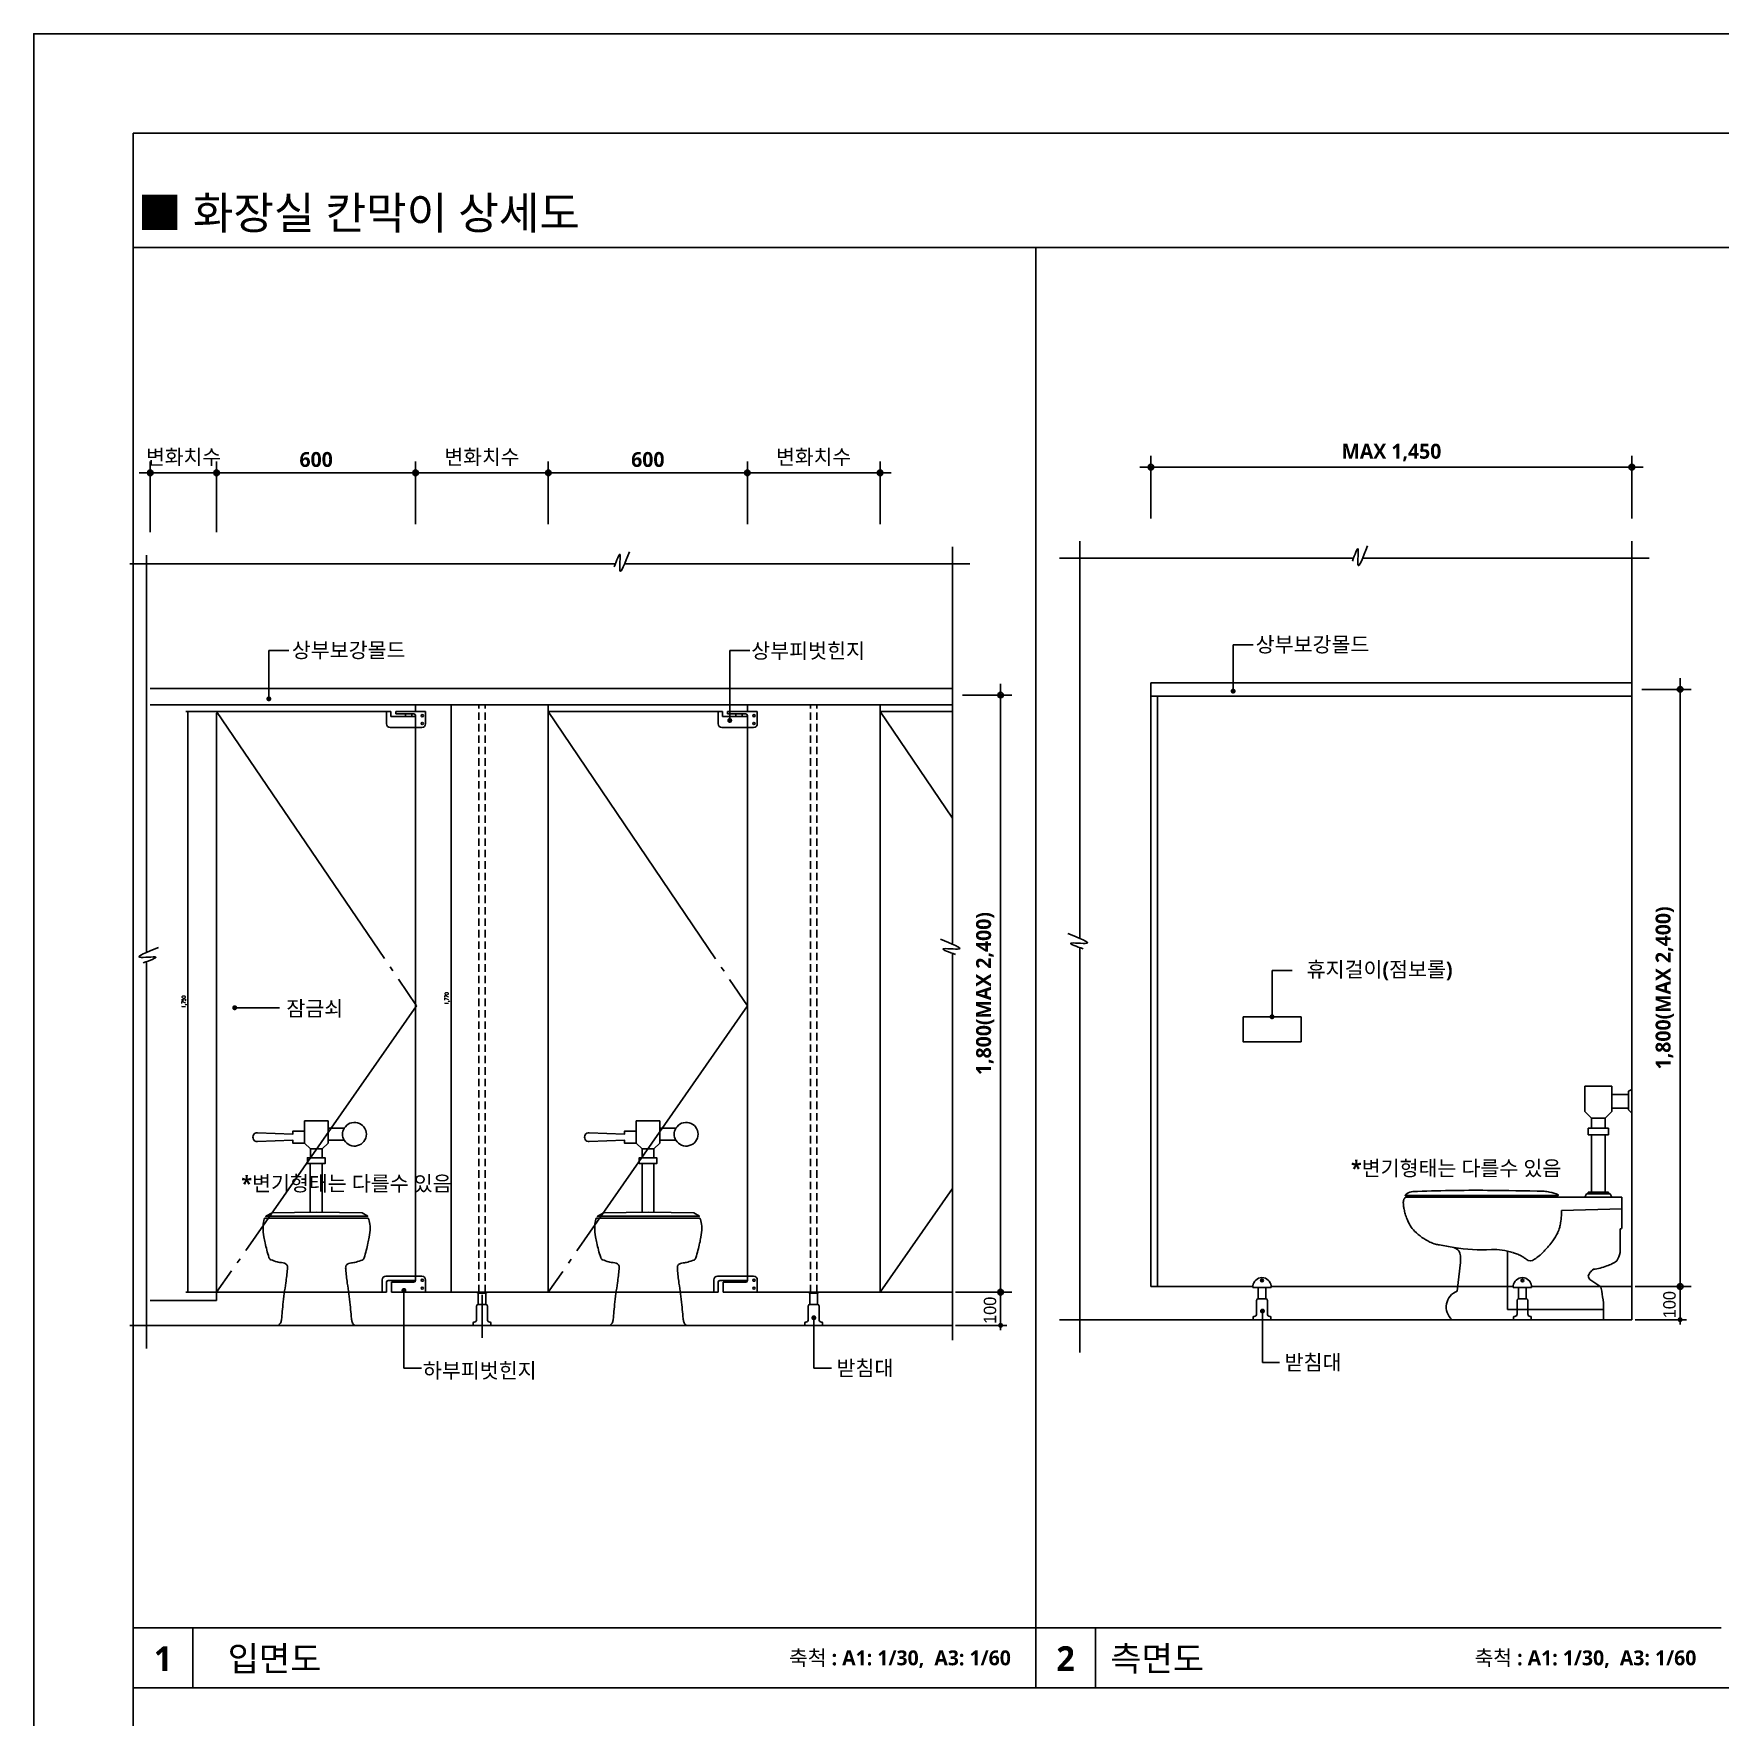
# Model space of a CAD drawing. Header units: millimetres. Extents: x 0 to 8400, y 0 to 5940.
# Drawn here: x 0 to 3390, y 2557 to 5940 of the extents above; entities that cross this region are included whole.
import ezdxf
from ezdxf.enums import TextEntityAlignment as Align

# ---------------------------------------------------------------- set-up
doc = ezdxf.new("R2010")
doc.units = ezdxf.units.MM
doc.header["$LTSCALE"] = 10
for name, pattern in [('CENTER', [65, 60, -2, 1, -2]), ('HID', [2.3, 1.5, -0.8]), ('HIDDEN2', [1, 0.5, -0.5])]:
    doc.linetypes.add(name, pattern=pattern)
doc.layers.get('DEFPOINTS').update_dxf_attribs({"color": 181})
for name, color, linetype in [('A-ANNO-GRA1', 7, 'Continuous'), ('A-ANNO-TEXT1', 7, 'Continuous'), ('A-MTRL-5', 5, 'Continuous'), ('A-ST-AXIS-DIM', 7, 'Continuous'), ('CENTER', 1, 'Continuous'), ('DIM', 4, 'Continuous'), ('HAT', 5, 'Continuous'), ('HID', 7, 'HID'), ('부자재', 4, 'Continuous'), ('지시선', 7, 'Continuous'), ('치수', 1, 'Continuous'), ('판넬', 2, 'Continuous')]:
    doc.layers.add(name, color=color, linetype=linetype)
doc.layers.add('중심선', color=1, linetype='CENTER', lineweight=9)
doc.styles.add('2020음성 1차', font='NanumGothicBold.ttf')
doc.styles.add('DIM', font='romans.shx', dxfattribs={"width": 0.7})
doc.styles.add('HY태고딕', font='')
doc.styles.get('HY태고딕').set_extended_font_data('HY울릉도L')
doc.dimstyles.new('3', dxfattribs={"dimscale": 3, "dimtxt": 2.5, "dimasz": 1, "dimexe": 1.5, "dimexo": 1.5, "dimgap": 1, "dimtad": 1, "dimdec": 0, "dimzin": 0, "dimdsep": 46, "dimlunit": 6, "dimtxsty": 'DIM', "dimblk": 'DOT', "dimcen": 2.5, "dimdle": 1, "dimclrd": 13, "dimclre": 13, "dimclrt": 11, "dimaunit": 1, "dimadec": 0, "dimazin": 0, "dimtfac": 1, "dimtdec": 0, "dimtix": 1, "dimtmove": 2, "dimatfit": 3, "dimldrblk": 'ARCHTICK', "dimfxl": 1, "dimtolj": 1, "dimtzin": 3, "dimlwd": -1, "dimlwe": -1, "dimarcsym": 0})
doc.dimstyles.new('NDIM10', dxfattribs={"dimscale": 10, "dimtxt": 3, "dimasz": 0.75, "dimexe": 2, "dimexo": 2, "dimgap": 1, "dimtad": 1, "dimdec": 1, "dimdsep": 46, "dimtxsty": '2020음성 1차', "dimblk": 'Z_DOT', "dimcen": 3, "dimdle": 3, "dimclrd": 7, "dimclre": 7, "dimclrt": 3, "dimadec": 0, "dimazin": 0, "dimtfac": 1, "dimtdec": 1, "dimtix": 1, "dimtmove": 2, "dimatfit": 3, "dimfxl": 1, "dimtolj": 1, "dimtzin": 0, "dimarcsym": 0})

# ---------------------------------------------------------------- blocks, each defined once
blk = doc.blocks.new('Z_DOT')
at = {"layer": 'DIM', "color": 0}
for p, q in [((-3, 0), (3, 0)), ((0, -3), (0, 3))]:
    blk.add_line(p, q, dxfattribs=at)
for radius in [0.75, 0.375]:
    blk.add_circle((0, 0), radius, dxfattribs=at)
blk = doc.blocks.new('*D8611')
at = {"layer": 'A-ST-AXIS-DIM', "color": 7, "lineweight": -2}
for p, q in [((1866.5, 4611.1), (1963.4, 4611.1)), ((1943.4, 4603.6), (1943.4, 3418.6)), ((1866.5, 3411.1), (1963.4, 3411.1))]:
    blk.add_line(p, q, dxfattribs=at)
at = {"layer": 'DEFPOINTS', "color": 0}
for p in [(1846.5, 4611.1), (1846.5, 3411.1), (1943.4, 3411.1)]:
    blk.add_point(p, dxfattribs=at)
at = {"layer": 'A-ST-AXIS-DIM', "color": 7, "linetype": 'ByBlock', "lineweight": -2, "xscale": 7.5, "yscale": 7.5, "zscale": 7.5}
for p, rotation in [((1943.4, 4611.1), 90), ((1943.4, 3411.1), 270)]:
    blk.add_blockref('Z_DOT', p, dxfattribs=dict(at, rotation=rotation))
at = {"layer": 'A-ST-AXIS-DIM', "color": 3, "insert": (1912.4, 4011.1), "char_height": 30, "attachment_point": 5, "rotation": 90, "style": '2020음성 1차'}
blk.add_mtext('\\A1;1,800(MAX 2,400)', dxfattribs=at)
blk = doc.blocks.new('_Dot')
at = {"color": 0, "linetype": 'ByBlock', "lineweight": -2}
blk.add_line((-0.5, 0), (-1, 0), dxfattribs=at)
at = {"color": 0, "linetype": 'ByBlock', "const_width": 0.5}
blk.add_lwpolyline([(-0.25, 0, 1), (0.25, 0, 1)], format="xyb", close=True, dxfattribs=at)
blk = doc.blocks.new('*D8617')
at = {"layer": 'DEFPOINTS', "color": 0}
for p in [(406.9, 4577.7), (310, 3411.1), (406.9, 3411.1)]:
    blk.add_point(p, dxfattribs=at)
at = {"layer": '치수', "color": 13}
for p, q in [((402.4, 4577.7), (305.5, 4577.7)), ((310, 4574.7), (310, 3414.1)), ((402.4, 3411.1), (305.5, 3411.1))]:
    blk.add_line(p, q, dxfattribs=at)
at = {"layer": '치수', "color": 13, "linetype": 'ByBlock', "xscale": 3, "yscale": 3, "zscale": 3}
for p, rotation in [((310, 4577.7), 90), ((310, 3411.1), 270)]:
    blk.add_blockref('_Dot', p, dxfattribs=dict(at, rotation=rotation))
at = {"layer": '치수', "color": 11, "insert": (302.6, 3994.4), "char_height": 7.5, "attachment_point": 5, "rotation": 90, "style": 'DIM'}
blk.add_mtext('\\A1;1,750', dxfattribs=at)
blk = doc.blocks.new('_ArchTick')
at = {"color": 0, "linetype": 'ByBlock', "const_width": 0.15}
blk.add_lwpolyline([(-0.5, -0.5), (0.5, 0.5)], dxfattribs=at)
blk = doc.blocks.new('*D8618')
at = {"layer": 'DEFPOINTS', "color": 0}
for p in [(900.5, 4591.1), (838.7, 3411.1), (900.5, 3411.1)]:
    blk.add_point(p, dxfattribs=at)
at = {"layer": '치수', "color": 13}
for p, q in [((896, 4591.1), (834.2, 4591.1)), ((838.7, 4588.1), (838.7, 3414.1)), ((896, 3411.1), (834.2, 3411.1))]:
    blk.add_line(p, q, dxfattribs=at)
at = {"layer": '치수', "color": 13, "linetype": 'ByBlock', "xscale": 3, "yscale": 3, "zscale": 3}
for p, rotation in [((838.7, 4591.1), 90), ((838.7, 3411.1), 270)]:
    blk.add_blockref('_Dot', p, dxfattribs=dict(at, rotation=rotation))
at = {"layer": '치수', "color": 11, "insert": (831.2, 4001.1), "char_height": 7.5, "attachment_point": 5, "rotation": 90, "style": 'DIM'}
blk.add_mtext('\\A1;1,770', dxfattribs=at)
blk = doc.blocks.new('*D8623')
at = {"layer": 'A-ST-AXIS-DIM', "color": 7, "lineweight": -2}
for p, q in [((1434.3, 4954.7), (1434.3, 5077.6)), ((1441.8, 5057.6), (1693.5, 5057.6)), ((1701, 4954.7), (1701, 5077.6))]:
    blk.add_line(p, q, dxfattribs=at)
at = {"layer": 'DEFPOINTS', "color": 0}
for p in [(1701, 5057.6), (1434.3, 4934.7), (1701, 4934.7)]:
    blk.add_point(p, dxfattribs=at)
at = {"layer": 'A-ST-AXIS-DIM', "color": 7, "linetype": 'ByBlock', "lineweight": -2, "xscale": 7.5, "yscale": 7.5, "zscale": 7.5, "rotation": 180}
blk.add_blockref('Z_DOT', (1434.3, 5057.6), dxfattribs=at)
at = {"layer": 'A-ST-AXIS-DIM', "color": 7, "linetype": 'ByBlock', "lineweight": -2, "xscale": 7.5, "yscale": 7.5, "zscale": 7.5}
blk.add_blockref('Z_DOT', (1701, 5057.6), dxfattribs=at)
at = {"layer": 'A-ST-AXIS-DIM', "color": 3, "insert": (1567.6, 5087.9), "char_height": 30, "attachment_point": 5, "style": '2020음성 1차'}
blk.add_mtext('\\A1;변화치수', dxfattribs=at)
blk = doc.blocks.new('*D8624')
at = {"layer": 'A-ST-AXIS-DIM', "color": 7, "lineweight": -2}
for p, q in [((767.6, 4954.7), (767.6, 5077.6)), ((775.1, 5057.6), (1026.8, 5057.6)), ((1034.3, 4954.7), (1034.3, 5077.6))]:
    blk.add_line(p, q, dxfattribs=at)
at = {"layer": 'DEFPOINTS', "color": 0}
for p in [(1034.3, 5057.6), (767.6, 4934.7), (1034.3, 4934.7)]:
    blk.add_point(p, dxfattribs=at)
at = {"layer": 'A-ST-AXIS-DIM', "color": 7, "linetype": 'ByBlock', "lineweight": -2, "xscale": 7.5, "yscale": 7.5, "zscale": 7.5, "rotation": 180}
blk.add_blockref('Z_DOT', (767.6, 5057.6), dxfattribs=at)
at = {"layer": 'A-ST-AXIS-DIM', "color": 7, "linetype": 'ByBlock', "lineweight": -2, "xscale": 7.5, "yscale": 7.5, "zscale": 7.5}
blk.add_blockref('Z_DOT', (1034.3, 5057.6), dxfattribs=at)
at = {"layer": 'A-ST-AXIS-DIM', "color": 3, "insert": (901, 5087.9), "char_height": 30, "attachment_point": 5, "style": '2020음성 1차'}
blk.add_mtext('\\A1;변화치수', dxfattribs=at)
blk = doc.blocks.new('*D8625')
at = {"layer": 'A-ST-AXIS-DIM', "color": 7, "lineweight": -2}
for p, q in [((226.8, 5057.6), (219.3, 5057.6)), ((234.3, 4938.1), (234.3, 5077.6)), ((234.3, 5057.6), (367.6, 5057.6)), ((367.6, 4938.1), (367.6, 5077.6)), ((375.1, 5057.6), (382.6, 5057.6))]:
    blk.add_line(p, q, dxfattribs=at)
at = {"layer": 'DEFPOINTS', "color": 0}
for p in [(367.6, 5057.6), (234.3, 4918.1), (367.6, 4918.1)]:
    blk.add_point(p, dxfattribs=at)
at = {"layer": 'A-ST-AXIS-DIM', "color": 7, "linetype": 'ByBlock', "lineweight": -2, "xscale": 7.5, "yscale": 7.5, "zscale": 7.5}
blk.add_blockref('Z_DOT', (234.3, 5057.6), dxfattribs=at)
at = {"layer": 'A-ST-AXIS-DIM', "color": 7, "linetype": 'ByBlock', "lineweight": -2, "xscale": 7.5, "yscale": 7.5, "zscale": 7.5, "rotation": 180}
blk.add_blockref('Z_DOT', (367.6, 5057.6), dxfattribs=at)
at = {"layer": 'A-ST-AXIS-DIM', "color": 3, "insert": (301, 5087.9), "char_height": 30, "attachment_point": 5, "style": '2020음성 1차'}
blk.add_mtext('\\A1;변화치수', dxfattribs=at)
blk = doc.blocks.new('*D8626')
at = {"layer": 'A-ST-AXIS-DIM', "color": 7, "lineweight": -2}
for p, q in [((367.6, 4954.7), (367.6, 5077.6)), ((375.1, 5057.6), (760.1, 5057.6)), ((767.6, 4954.7), (767.6, 5077.6))]:
    blk.add_line(p, q, dxfattribs=at)
at = {"layer": 'DEFPOINTS', "color": 0}
for p in [(767.6, 5057.6), (367.6, 4934.7), (767.6, 4934.7)]:
    blk.add_point(p, dxfattribs=at)
at = {"layer": 'A-ST-AXIS-DIM', "color": 7, "linetype": 'ByBlock', "lineweight": -2, "xscale": 7.5, "yscale": 7.5, "zscale": 7.5, "rotation": 180}
blk.add_blockref('Z_DOT', (367.6, 5057.6), dxfattribs=at)
at = {"layer": 'A-ST-AXIS-DIM', "color": 7, "linetype": 'ByBlock', "lineweight": -2, "xscale": 7.5, "yscale": 7.5, "zscale": 7.5}
blk.add_blockref('Z_DOT', (767.6, 5057.6), dxfattribs=at)
at = {"layer": 'A-ST-AXIS-DIM', "color": 3, "insert": (567.6, 5084.2), "char_height": 30, "attachment_point": 5, "style": '2020음성 1차'}
blk.add_mtext('\\A1;600', dxfattribs=at)
blk = doc.blocks.new('*D8627')
at = {"layer": 'A-ST-AXIS-DIM', "color": 7, "lineweight": -2}
for p, q in [((1034.3, 4954.7), (1034.3, 5077.6)), ((1041.8, 5057.6), (1426.8, 5057.6)), ((1434.3, 4954.7), (1434.3, 5077.6))]:
    blk.add_line(p, q, dxfattribs=at)
at = {"layer": 'DEFPOINTS', "color": 0}
for p in [(1434.3, 5057.6), (1034.3, 4934.7), (1434.3, 4934.7)]:
    blk.add_point(p, dxfattribs=at)
at = {"layer": 'A-ST-AXIS-DIM', "color": 7, "linetype": 'ByBlock', "lineweight": -2, "xscale": 7.5, "yscale": 7.5, "zscale": 7.5, "rotation": 180}
blk.add_blockref('Z_DOT', (1034.3, 5057.6), dxfattribs=at)
at = {"layer": 'A-ST-AXIS-DIM', "color": 7, "linetype": 'ByBlock', "lineweight": -2, "xscale": 7.5, "yscale": 7.5, "zscale": 7.5}
blk.add_blockref('Z_DOT', (1434.3, 5057.6), dxfattribs=at)
at = {"layer": 'A-ST-AXIS-DIM', "color": 3, "insert": (1234.3, 5084.2), "char_height": 30, "attachment_point": 5, "style": '2020음성 1차'}
blk.add_mtext('\\A1;600', dxfattribs=at)
blk = doc.blocks.new('*D8628')
at = {"layer": 'A-ST-AXIS-DIM', "color": 7, "lineweight": -2}
for p, q in [((3232.2, 4622.5), (3329.1, 4622.5)), ((3309.1, 4615), (3309.1, 3430)), ((3232.2, 3422.5), (3329.1, 3422.5))]:
    blk.add_line(p, q, dxfattribs=at)
at = {"layer": 'DEFPOINTS', "color": 0}
for p in [(3212.2, 4622.5), (3212.2, 3422.5), (3309.1, 3422.5)]:
    blk.add_point(p, dxfattribs=at)
at = {"layer": 'A-ST-AXIS-DIM', "color": 7, "linetype": 'ByBlock', "lineweight": -2, "xscale": 7.5, "yscale": 7.5, "zscale": 7.5}
for p, rotation in [((3309.1, 4622.5), 90), ((3309.1, 3422.5), 270)]:
    blk.add_blockref('Z_DOT', p, dxfattribs=dict(at, rotation=rotation))
at = {"layer": 'A-ST-AXIS-DIM', "color": 3, "insert": (3278.2, 4022.5), "char_height": 30, "attachment_point": 5, "rotation": 90, "style": '2020음성 1차'}
blk.add_mtext('\\A1;1,800(MAX 2,400)', dxfattribs=at)
blk = doc.blocks.new('*D8632')
at = {"layer": 'A-ST-AXIS-DIM', "color": 7, "lineweight": -2}
for p, q in [((2245.5, 4966.1), (2245.5, 5089.1)), ((3212.2, 4966.1), (3212.2, 5089.1)), ((2253, 5069.1), (3204.7, 5069.1))]:
    blk.add_line(p, q, dxfattribs=at)
at = {"layer": 'DEFPOINTS', "color": 0}
for p in [(3212.2, 5069.1), (2245.5, 4946.1), (3212.2, 4946.1)]:
    blk.add_point(p, dxfattribs=at)
at = {"layer": 'A-ST-AXIS-DIM', "color": 7, "linetype": 'ByBlock', "lineweight": -2, "xscale": 7.5, "yscale": 7.5, "zscale": 7.5, "rotation": 180}
blk.add_blockref('Z_DOT', (2245.5, 5069.1), dxfattribs=at)
at = {"layer": 'A-ST-AXIS-DIM', "color": 7, "linetype": 'ByBlock', "lineweight": -2, "xscale": 7.5, "yscale": 7.5, "zscale": 7.5}
blk.add_blockref('Z_DOT', (3212.2, 5069.1), dxfattribs=at)
at = {"layer": 'A-ST-AXIS-DIM', "color": 3, "insert": (2728.9, 5098.3), "char_height": 30, "attachment_point": 5, "style": '2020음성 1차'}
blk.add_mtext('\\A1;MAX 1,450', dxfattribs=at)
blk = doc.blocks.new('to-cl-022-D-E')
for p, q in [((-80, 0), (-80, -75)), ((0, -75), (0, 0)), ((0, -25), (55, -25)), ((-60, -95), (-20, -95)), ((-20, -95), (0, -75)), ((0, -65), (55, -65)), ((-10, -145), (-70, -145)), ((-20, -125), (-60, -125))]:
    blk.add_line(p, q)
for points in [[(-20, -310), (-20, -145), (-10, -145), (-10, -125), (-20, -125), (-20, -95), (0, -75), (0, -65), (55, -65, 3.765564), (55, -25), (0, -25), (0, 0), (-80, 0), (-80, -35), (-120, -35), (-120, -45), (-240, -40, 1.042534), (-240, -70), (-120, -65), (-120, -75), (-80, -75), (-60, -95), (-60, -125), (-70, -125), (-70, -145), (-60.4, -145), (-60.4, -310.2)], [(90, -694.9, 0.01245), (86.9, -691.7, 0.009829), (85.9, -690.8, -0.01096), (85, -690, -0.121715), (82.6, -686.1, -0.047881), (80, -675, -0.012161), (78, -656.6, 0.007105), (75, -625, 0.009274), (65.4, -551, -0.014946), (60, -505, -0.021871), (59.8, -499.7, -0.025061), (60, -495, -0.172989), (62.3, -490, -0.10143), (70, -485, -0.075334), (79.7, -482.7, 0.047959), (95, -480, 0.027137), (116.3, -472.8, 0.13271), (120, -470, 0.085403), (122.7, -465.1, 0.018228), (130, -440, 0.007545), (135.7, -415.9, 0.008798), (140, -395, 0.045901), (142.9, -363.1, 0.063236), (140, -340, 0.052809), (136.6, -331, 0.284079), (135, -330), (-40, -330), (-215, -330, 0.052809), (-218.4, -339, 0.063236), (-221.3, -362.1, 0.045901), (-218.4, -394, 0.008798), (-214.1, -414.8, 0.007545), (-208.4, -439, 0.018228), (-201, -464, 0.085403), (-198.4, -469, 0.13271), (-194.6, -471.8, 0.027137), (-173.4, -479, 0.047959), (-158, -481.7, -0.075334), (-148.4, -484, -0.10143), (-140.7, -489, -0.172989), (-138.4, -494, -0.025061), (-138.1, -498.6, -0.021871), (-138.4, -504, -0.014946), (-143.8, -550, 0.009274), (-153.4, -624, 0.007105), (-156.4, -655.6, -0.012161), (-158.4, -674, -0.047881), (-160.9, -685.1, -0.121715), (-163.4, -689, -0.01096), (-164.2, -689.8, 0.009829), (-165.2, -690.7, 0.016706), (-169.5, -695), (90, -695)]]:
    blk.add_lwpolyline(points, format="xyb")
blk.add_lwpolyline([(-38.6, -324.1), (-212.2, -324.1), (-190.4, -312.6), (-38.6, -309.7), (115.7, -312.6), (134.9, -324.1)], close=True)
for centre, radius, start, end in [((84.6, -45), 35.7, 145.97573, 214.02427), ((90, -694.9), 0.0663, 270, 43.59966)]:
    blk.add_arc(centre, radius, start, end)
blk = doc.blocks.new('to-cl-023-D-E')
for p, q in [((60, 10), (60, -65)), ((10, -5), (10, -60)), ((80, -85), (120, -85)), ((130, -115), (70, -115)), ((70, -135), (130, -135)), ((60, -320), (140, -320)), ((65, -310), (135, -310)), ((70, -305), (130, -305)), ((370, -655), (370, -480.9)), ((85, -655), (370, -655))]:
    blk.add_line(p, q)
blk.add_lwpolyline([(0, -70), (10, -60), (10, -55), (60, -55), (60, -65), (80, -85), (80, -115), (70, -115), (70, -135), (80, -135), (80, -305), (70, -305), (70, -310), (65, -310), (60, -320), (30, -320), (30, -380), (30, -410, 0.414214), (35, -415), (35, -450), (35, -485, 0.095415), (45, -510, 0.076007), (75, -525, 0.076076), (115, -535, -0.044565), (125, -545, -0.04442), (130, -555, -0.144476), (125, -565), (110, -575), (95, -585, 0.166782), (90, -600, 0.01527), (85, -635, 0.031511), (85, -685), (320, -685), (535, -685, 0.576682), (520, -600), (510, -515, -0.016465), (510, -495, -0.065056), (515, -480, -0.131309), (530, -470, 0.00553), (572.8, -462.7, 0.019167), (585, -460, 0.05183), (601.2, -453.9, 0.032539), (625, -440, 0.047947), (646.9, -421.9, 0.063625), (660, -405, 0.031597), (669.4, -386.3, 0.038378), (675, -370, 0.013516), (678.1, -356.4, 0.016321), (680, -345, 0.033041), (680.6, -336.5, 0.042656), (680, -330, 0.154941), (676.1, -322.5, 0.198912), (670, -320), (415, -320), (140, -320), (135, -310), (130, -310), (130, -305), (120, -305), (120, -135), (130, -135), (130, -115), (120, -115), (120, -85), (140, -65), (140, 10), (60, 10), (60, -15), (10, -15), (10, -5), (0, 0)], format="xyb")
blk.add_lwpolyline([(220, -315), (455, -315), (675, -315, 0.668179), (675.2, -314.4, 0.041616), (670, -310, 0.145358), (651.8, -303.8, 0.012317), (430, -300, 0.00485), (261.4, -302.9, 0.049532), (245, -305, 0.0389), (219.6, -312.9, 0.825793)], format="xyb", close=True)
blk.add_lwpolyline([(30, -354.7), (210, -360)])
for centre, radius, start, end in [((443.7, -369.9), 233.9, 177.5805, 180), ((272.9, -369.9), 63.1, 180, 184.6591), ((570.2, -345.6), 361.4, 184.6591, 188.1301), ((348.4, -377.3), 137.3, 188.1301, 193.7626), ((291.6, -391.2), 78.8, 193.7626, 206.5651), ((391.3, -341.4), 190.4, 206.5651, 214.794), ((389.6, -342.6), 188.3, 214.794, 221.1859), ((581.4, -174.7), 443.1, 221.1859, 225.3513), ((312.7, -446.8), 60.7, 225.3513, 233.1301), ((427.6, -293.6), 252.3, 233.1301, 236.9442), ((400.8, -613), 138, 123.6901, 128.4537), ((349.5, -536.1), 45.5, 115.3938, 123.6901), ((429.6, -704.7), 232.2, 111.8014, 115.3938), ((405.8, -645.4), 168.2, 107.5809, 111.8014), ((410.9, -661.4), 185, 87.648, 107.5809), ((441.6, 85.9), 562.9, 267.648, 279.0374), ((302.5, -491.7), 18.2, 226.6746, 313.3254)]:
    blk.add_arc(centre, radius, start, end)

msp = doc.modelspace()

# ---------------------------------------------------------------- linework, layer by layer
at = {"layer": 'A-ANNO-GRA1'}
for p, q in [((200, 5510.4), (7294.97, 5510.4)), ((2014.01, 2616.23), (2014.01, 5510.4)), ((200, 2736.23), (3391.78, 2736.23)), ((320, 2616.23), (320, 2736.23)), ((2134.01, 2616.23), (2134.01, 2736.23)), ((7294.97, 2616.23), (200, 2616.23))]:
    msp.add_line(p, q, dxfattribs=at)
at = {"layer": 'A-ANNO-TEXT1'}
for p, q in [((2102.89, 4121.94), (2102.89, 4920.4)), ((3212.2, 3355.81), (3212.2, 4920.4)), ((226.45, 4093.87), (226.45, 4892.33)), ((1846.46, 4110.54), (1846.46, 4909)), ((2652.86, 4886.34), (2061.7, 4886.34)), ((2671.24, 4886.34), (3247.13, 4886.34)), ((1169.31, 4874.94), (193.11, 4874.94)), ((1187.7, 4874.94), (1881.39, 4874.94)), ((2102.89, 4103.55), (2102.89, 3289.56)), ((226.45, 4075.48), (226.45, 3297.65)), ((3309.1, 3422.47), (3309.1, 3355.81)), ((193.11, 3344.4), (1846.46, 3344.4)), ((2061.7, 3355.81), (3212.2, 3355.81)), ((3218.45, 3355.81), (3321.6, 3355.81))]:
    msp.add_line(p, q, dxfattribs=at)
at = {"layer": 'A-ANNO-TEXT1', "linetype": 'ByBlock'}
msp.add_line((3218.45, 3422.47), (3321.6, 3422.47), dxfattribs=at)
at = {"layer": 'A-ANNO-TEXT1'}
for points in [[(1166.81, 4868.49), (1178.03, 4893.58), (1177.99, 4861.43), (1197.38, 4899.18)], [(2650.36, 4879.89), (2661.58, 4904.99), (2661.54, 4872.83), (2680.93, 4910.58)], [(219.99, 4072.98), (245.09, 4084.21), (212.93, 4084.16), (250.69, 4103.55)], [(2109.34, 4101.05), (2084.25, 4112.27), (2116.4, 4112.23), (2078.65, 4131.62)]]:
    msp.add_spline(points, degree=3, dxfattribs=at)
at = {"layer": 'A-ST-AXIS-DIM'}
for p, q in [((1846.46, 4092.15), (1846.46, 3314.32)), ((1852.71, 3411.07), (1955.86, 3411.07)), ((1943.36, 3411.07), (1943.36, 3344.4)), ((1852.71, 3344.4), (1955.86, 3344.4))]:
    msp.add_line(p, q, dxfattribs=at)
msp.add_spline([(1852.91, 4089.65), (1827.82, 4100.87), (1859.97, 4100.83), (1822.22, 4120.22)], degree=3, dxfattribs=at)
at = {"layer": 'CENTER', "linetype": 'CENTER'}
for p, q in [((367.63, 4577.74), (769.63, 3986.69)), ((1034.3, 4577.74), (1434.3, 3986.69)), ((1700.96, 4577.74), (1846.46, 4363.82)), ((769.63, 3986.69), (367.63, 3411.07)), ((1434.3, 3986.69), (1034.3, 3411.07)), ((1846.46, 3619.4), (1700.96, 3411.07))]:
    msp.add_line(p, q, dxfattribs=at)
at = {"layer": 'DEFPOINTS'}
for points in [[(8400, 0), (8400, 5940), (0, 5940), (0, 0)], [(200, 5740), (7294.97, 5740), (7294.97, 200), (200, 200)], [(200, 5740), (7294.97, 5740), (7294.97, 200), (200, 200)]]:
    msp.add_lwpolyline(points, close=True, dxfattribs=at)
at = {"layer": 'DEFPOINTS', "color": 1, "linetype": 'HIDDEN2'}
msp.add_point((3212.2, 3436.97), dxfattribs=at)
at = {"layer": 'DEFPOINTS', "color": 0, "linetype": 'ByBlock'}
for p in [(2245.53, 3422.47), (3212.2, 3422.47), (3212.2, 3416.15), (3212.2, 3355.81)]:
    msp.add_point(p, dxfattribs=at)
at = {"layer": 'HAT', "color": 1}
msp.add_line((900.99, 3405.74), (900.99, 3319.58), dxfattribs=at)
at = {"layer": 'HID'}
for p, q in [((894.3, 3411.07), (894.3, 4591.07)), ((907.63, 3411.07), (907.63, 4591.07)), ((1560.96, 3411.07), (1560.96, 4591.07)), ((1574.3, 3411.07), (1574.3, 4591.07))]:
    msp.add_line(p, q, dxfattribs=at)
at = {"layer": '부자재'}
for p, q in [((708.96, 4577.74), (717.63, 4577.74)), ((708.96, 4577.74), (708.96, 4553.07)), ((717.63, 4577.74), (717.63, 4569.07)), ((727.63, 4577.74), (727.63, 4573.07)), ((727.63, 4577.74), (787.63, 4577.74)), ((787.63, 4577.74), (787.63, 4553.07)), ((1375.63, 4577.74), (1384.3, 4577.74)), ((1375.63, 4577.74), (1375.63, 4553.07)), ((1384.3, 4577.74), (1384.3, 4569.07)), ((1394.3, 4577.74), (1394.3, 4573.07)), ((1394.3, 4577.74), (1454.3, 4577.74)), ((1454.3, 4577.74), (1454.3, 4553.07)), ((716.3, 4545.74), (767.63, 4545.74)), ((718.96, 4567.74), (767.63, 4567.74)), ((727.63, 4573.07), (764.3, 4573.07)), ((747.17, 4573.07), (747.17, 4567.74)), ((759.97, 4573.07), (759.97, 4567.74)), ((767.63, 4569.74), (767.63, 4545.74)), ((767.63, 4567.74), (767.63, 4545.74)), ((767.63, 4545.74), (780.3, 4545.74)), ((1382.96, 4545.74), (1434.3, 4545.74)), ((1385.63, 4567.74), (1434.3, 4567.74)), ((1394.3, 4573.07), (1430.96, 4573.07)), ((1411.23, 4573.07), (1411.23, 4567.74)), ((1424.03, 4573.07), (1424.03, 4567.74)), ((1434.3, 4569.74), (1434.3, 4545.74)), ((1434.3, 4567.74), (1434.3, 4545.74)), ((1434.3, 4545.74), (1446.96, 4545.74)), ((700.29, 3435.74), (700.29, 3411.07)), ((707.63, 3443.07), (767.63, 3443.07)), ((708.96, 3431.07), (708.96, 3411.07)), ((712.29, 3434.4), (767.63, 3434.4)), ((718.96, 3431.07), (718.96, 3411.07)), ((718.96, 3431.07), (734.3, 3431.07)), ((726.36, 3434.4), (726.36, 3431.07)), ((726.36, 3431.07), (739.69, 3431.07)), ((734.3, 3431.07), (750.3, 3431.07)), ((739.69, 3434.4), (739.69, 3431.07)), ((750.3, 3431.07), (764.3, 3431.07)), ((767.63, 3443.07), (780.3, 3443.07)), ((767.63, 3443.07), (767.63, 3434.4)), ((767.63, 3443.07), (767.63, 3434.4)), ((787.63, 3435.74), (787.63, 3411.07)), ((1366.96, 3435.74), (1366.96, 3411.07)), ((1374.29, 3443.07), (1434.3, 3443.07)), ((1375.63, 3431.07), (1375.63, 3411.07)), ((1378.96, 3434.4), (1434.3, 3434.4)), ((1385.63, 3431.07), (1430.96, 3431.07)), ((1385.63, 3431.07), (1385.63, 3411.07)), ((1393.03, 3434.4), (1393.03, 3431.07)), ((1406.36, 3434.4), (1406.36, 3431.07)), ((1434.3, 3443.07), (1434.3, 3434.4)), ((1434.3, 3443.07), (1446.96, 3443.07)), ((1434.3, 3443.07), (1434.3, 3434.4)), ((1454.3, 3435.74), (1454.3, 3411.07)), ((700.29, 3411.07), (708.96, 3411.07)), ((718.96, 3411.07), (787.63, 3411.07)), ((891.92, 3411.07), (891.92, 3408.94)), ((891.92, 3408.94), (910.06, 3408.94)), ((893.22, 3408.94), (908.76, 3408.94)), ((893.22, 3408.94), (893.22, 3386.39)), ((908.76, 3408.94), (908.76, 3386.39)), ((910.06, 3411.07), (910.06, 3408.94)), ((1366.96, 3411.07), (1375.63, 3411.07)), ((1385.63, 3411.07), (1454.3, 3411.07)), ((1385.63, 3411.07), (1454.3, 3411.07)), ((1558.59, 3411.07), (1558.59, 3408.94)), ((1558.59, 3408.94), (1576.72, 3408.94)), ((1559.89, 3408.94), (1559.89, 3386.39)), ((1559.89, 3408.94), (1575.42, 3408.94)), ((1575.42, 3408.94), (1575.42, 3386.39)), ((1576.72, 3411.07), (1576.72, 3408.94)), ((2450.38, 3420.34), (2450.38, 3423.53)), ((2450.38, 3420.34), (2487.05, 3420.34)), ((2457.88, 3394.47), (2457.88, 3367.14)), ((2460.95, 3420.34), (2460.95, 3397.79)), ((2461.22, 3397.81), (2476.22, 3397.81)), ((2476.48, 3420.34), (2476.48, 3397.79)), ((2479.55, 3394.47), (2479.55, 3367.14)), ((2487.05, 3420.34), (2487.05, 3423.53)), ((2973.86, 3420.34), (2973.86, 3423.53)), ((2973.86, 3420.34), (3010.53, 3420.34)), ((2981.36, 3394.47), (2981.36, 3367.14)), ((2984.43, 3420.34), (2984.43, 3397.79)), ((2984.69, 3397.81), (2999.69, 3397.81)), ((2999.96, 3420.34), (2999.96, 3397.79)), ((3003.03, 3394.47), (3003.03, 3367.14)), ((3010.53, 3420.34), (3010.53, 3423.53)), ((890.16, 3383.07), (890.16, 3355.74)), ((893.49, 3386.4), (908.49, 3386.4)), ((911.82, 3383.07), (911.82, 3355.74)), ((1556.82, 3383.07), (1556.82, 3355.74)), ((1560.16, 3386.4), (1575.16, 3386.4)), ((1578.49, 3383.07), (1578.49, 3355.74)), ((2450.88, 3355.81), (2450.88, 3360.47)), ((2452.88, 3362.47), (2453.22, 3362.47)), ((2484.22, 3362.47), (2484.55, 3362.47)), ((2486.55, 3355.81), (2486.55, 3360.47)), ((2974.36, 3355.81), (2974.36, 3360.47)), ((2976.36, 3362.47), (2976.69, 3362.47)), ((3007.69, 3362.47), (3008.03, 3362.47)), ((3010.03, 3355.81), (3010.03, 3360.47)), ((883.16, 3344.4), (883.16, 3349.07)), ((883.16, 3344.4), (918.82, 3344.4)), ((885.16, 3351.07), (885.49, 3351.07)), ((916.49, 3351.07), (916.82, 3351.07)), ((918.82, 3344.4), (918.82, 3349.07)), ((1549.82, 3344.4), (1549.82, 3349.07)), ((1549.82, 3344.4), (1585.49, 3344.4)), ((1551.82, 3351.07), (1552.16, 3351.07)), ((1583.16, 3351.07), (1583.49, 3351.07)), ((1585.49, 3344.4), (1585.49, 3349.07)), ((2450.88, 3355.81), (2486.55, 3355.81)), ((2974.36, 3355.81), (3010.03, 3355.81))]:
    msp.add_line(p, q, dxfattribs=at)
for centre, radius in [((780.96, 4569.74), 2.17), ((780.96, 4553.74), 2.17), ((1447.63, 4569.74), 2.17), ((1447.63, 4553.74), 2.17), ((780.96, 3435.07), 2.17), ((1447.63, 3435.07), 2.17), ((2468.72, 3434.67), 2.72), ((2468.72, 3434.67), 2), ((2992.19, 3434.67), 2.72), ((2992.19, 3434.67), 2), ((780.96, 3419.07), 2.17), ((1447.63, 3419.07), 2.17)]:
    msp.add_circle(centre, radius, dxfattribs=at)
for centre, radius, start, end in [((716.3, 4553.07), 7.33, 180, 270), ((718.96, 4569.07), 1.33, 180, 270), ((764.3, 4569.74), 3.33, 0, 90), ((780.3, 4553.07), 7.33, 270, 0), ((1382.96, 4553.07), 7.33, 180, 270), ((1385.63, 4569.07), 1.33, 180, 270), ((1430.96, 4569.74), 3.33, 0, 90), ((1446.96, 4553.07), 7.33, 270, 0), ((707.63, 3435.74), 7.33, 90, 180), ((712.29, 3431.07), 3.33, 90, 180), ((764.3, 3434.4), 3.33, 270, 0), ((780.3, 3435.74), 7.33, 0, 90), ((1374.29, 3435.74), 7.33, 90, 180), ((1378.96, 3431.07), 3.33, 90, 180), ((1430.96, 3434.4), 3.33, 270, 0), ((1446.96, 3435.74), 7.33, 0, 90), ((2468.72, 3421.94), 18.4, 4.97911, 175.02089), ((2992.19, 3421.94), 18.4, 4.97911, 175.02089), ((2461.22, 3394.47), 3.33, 90, 180), ((2476.22, 3394.47), 3.33, 0, 90), ((2984.69, 3394.47), 3.33, 90, 180), ((2999.69, 3394.47), 3.33, 0, 90), ((893.49, 3383.07), 3.33, 90, 180), ((908.49, 3383.07), 3.33, 0, 90), ((1560.16, 3383.07), 3.33, 90, 180), ((1575.16, 3383.07), 3.33, 0, 90), ((2452.88, 3360.47), 2, 90, 180), ((2453.22, 3367.14), 4.67, 270, 0), ((2484.22, 3367.14), 4.67, 180, 270), ((2484.55, 3360.47), 2, 0, 90), ((2976.36, 3360.47), 2, 90, 180), ((2976.69, 3367.14), 4.67, 270, 0), ((3007.69, 3367.14), 4.67, 180, 270), ((3008.03, 3360.47), 2, 0, 90), ((885.16, 3349.07), 2, 90, 180), ((885.49, 3355.74), 4.67, 270, 0), ((916.49, 3355.74), 4.67, 180, 270), ((916.82, 3349.07), 2, 0, 90), ((1551.82, 3349.07), 2, 90, 180), ((1552.16, 3355.74), 4.67, 270, 0), ((1583.16, 3355.74), 4.67, 180, 270), ((1583.49, 3349.07), 2, 0, 90)]:
    msp.add_arc(centre, radius, start, end, dxfattribs=at)
at = {"layer": '중심선'}
for p, q in [((780.96, 3443.07), (780.96, 3443.04)), ((1447.63, 3443.07), (1447.63, 3443.04))]:
    msp.add_line(p, q, dxfattribs=at)
at = {"layer": '지시선'}
for p, q in [((472.56, 4700.34), (472.56, 4603.54)), ((472.56, 4700.34), (512.98, 4700.34)), ((1398.92, 4700.34), (1439.35, 4700.34)), ((1398.92, 4700.34), (1398.92, 4562.47)), ((2410.68, 4711.74), (2451.11, 4711.74)), ((2410.68, 4711.74), (2410.68, 4618.95)), ((2488.87, 4057.24), (2529.3, 4057.24)), ((2488.87, 4057.24), (2488.87, 3964.44)), ((403.96, 3982.62), (493.81, 3982.62)), ((744.07, 3414.64), (744.07, 3258.09)), ((1567.94, 3359.68), (1567.94, 3258.09)), ((2469.67, 3373.15), (2469.67, 3269.49)), ((744.07, 3258.09), (779.53, 3258.09)), ((1567.94, 3258.09), (1603.39, 3258.09)), ((2469.67, 3269.49), (2503.96, 3269.49))]:
    msp.add_line(p, q, dxfattribs=at)
at = {"layer": '지시선', "const_width": 5}
for points in [[(2408.18, 4618.95, 1), (2413.18, 4618.95, 1)], [(470.06, 4603.54, 1), (475.06, 4603.54, 1)], [(1396.42, 4559.97, 1), (1401.42, 4559.97, 1)], [(401.46, 3982.62, 1), (406.46, 3982.62, 1)], [(2486.37, 3964.44, 1), (2491.37, 3964.44, 1)], [(741.57, 3414.64, 1), (746.57, 3414.64, 1)], [(1565.44, 3359.68, 1), (1570.44, 3359.68, 1)], [(2467.17, 3373.15, 1), (2472.17, 3373.15, 1)]]:
    msp.add_lwpolyline(points, format="xyb", close=True, dxfattribs=at)
at = {"layer": '판넬', "color": 6}
for p, q in [((1846.46, 4624.4), (234.3, 4624.4)), ((2245.53, 4635.81), (3212.2, 4635.81)), ((2245.53, 4608.5), (2245.53, 4635.81)), ((1846.46, 4591.07), (234.3, 4591.07)), ((2245.53, 4608.5), (3212.2, 4608.5))]:
    msp.add_line(p, q, dxfattribs=at)
at = {"layer": '판넬', "color": 2}
for p, q in [((367.63, 4577.74), (708.96, 4577.74)), ((1034.3, 4577.74), (1034.3, 3411.07)), ((1034.3, 4577.74), (1377.63, 4577.74)), ((1700.96, 4577.74), (1700.96, 3411.07)), ((1700.96, 4577.74), (1846.46, 4577.74)), ((367.63, 4561.07), (367.63, 3394.4)), ((767.63, 4545.74), (767.63, 3443.07)), ((1434.3, 4545.74), (1434.3, 3443.07)), ((367.63, 3411.07), (700.29, 3411.07)), ((1034.3, 3411.07), (1366.96, 3411.07)), ((1700.96, 3411.07), (1846.46, 3411.07))]:
    msp.add_line(p, q, dxfattribs=at)
at = {"layer": '판넬', "color": 4}
for p, q in [((767.63, 4591.07), (767.63, 4577.74)), ((1034.3, 4591.07), (1034.3, 4577.74)), ((1434.3, 4591.07), (1434.3, 4577.74)), ((1700.96, 4591.07), (1700.96, 4577.74)), ((2245.53, 4608.5), (2245.53, 3422.47)), ((2258.87, 3422.47), (2258.87, 4608.5)), ((367.63, 4574.4), (367.63, 4561.07)), ((367.63, 3394.4), (234.3, 3394.4)), ((1034.3, 3411.07), (723.57, 3411.07)), ((1700.96, 3411.07), (1390.24, 3411.07)), ((2245.53, 3422.47), (2450.38, 3422.47)), ((2487.05, 3422.47), (2973.86, 3422.47)), ((3010.53, 3422.47), (3212.2, 3422.47))]:
    msp.add_line(p, q, dxfattribs=at)
at = {"layer": '판넬', "color": 6}
for points in [[(2430.54, 3964.44), (2430.54, 3914.44), (2547.21, 3914.44), (2547.21, 3964.44)], [(2430.54, 3964.44), (2547.21, 3964.44)]]:
    msp.add_lwpolyline(points, dxfattribs=at)

# ---------------------------------------------------------------- block references
at = {"layer": 'A-ANNO-TEXT1', "yscale": 10, "zscale": 10, "rotation": 270}
for xscale in [10, -10]:
    msp.add_blockref('_Dot', (3309.1, 3355.81), dxfattribs=dict(at, xscale=xscale))
at = {"layer": 'A-MTRL-5'}
for name, p, xscale, yscale, zscale in [('to-cl-023-D-E', (3212.2, 3818.25), -0.6750953011214733, 0.6750953042258819, 0.6750953040506773), ('to-cl-022-D-E', (591.61, 3755.12), 0.5909628421068192, 0.5909628421068192, 0.5909628421068192), ('to-cl-022-D-E', (1258.28, 3755.12), 0.5909628421068192, 0.5909628421068192, 0.5909628421068192)]:
    msp.add_blockref(name, p, dxfattribs=dict(at, xscale=xscale, yscale=yscale, zscale=zscale))
at = {"layer": 'A-ST-AXIS-DIM', "yscale": 10, "zscale": 10, "rotation": 270}
for xscale in [10, -10]:
    msp.add_blockref('_Dot', (1943.36, 3344.4), dxfattribs=dict(at, xscale=xscale))

# ---------------------------------------------------------------- texts
at = {"layer": 'A-ANNO-TEXT1', "style": '2020음성 1차'}
for s, height, p in [('■ 화장실 칸막이 상세도', 65, (209.03, 5579.96)), ('입면도', 50, (389.92, 2674.57)), ('측면도', 50, (2164.01, 2674.57))]:
    msp.add_text(s, height=height, dxfattribs=at).set_placement(p, align=Align.MIDDLE_LEFT)
for s, height, p in [('상부보강몰드', 30.337, (633.05, 4701.56)), ('상부피벗힌지', 30.337, (1556.42, 4700.53)), ('상부보강몰드', 30.337, (2570.29, 4712.96)), ('휴지걸이(점보롤)', 30.337, (2705.14, 4058.46)), ('잠금쇠', 30.337, (564.89, 3981.63)), ('*변기형태는 다를수 있음', 30.3366, (2858.91, 3660.63)), ('*변기형태는 다를수 있음', 30.3366, (628.67, 3630.02)), ('받침대', 30.337, (2571.31, 3270.51)), ('하부피벗힌지', 30.337, (896.41, 3253.89)), ('받침대', 30.337, (1670.74, 3259.1))]:
    msp.add_text(s, height=height, dxfattribs=at).set_placement(p, align=Align.MIDDLE)
for s, p in [('1', (260.04, 2674.57)), ('2', (2074.01, 2674.57))]:
    msp.add_text(s, height=50, dxfattribs=at).set_placement(p, align=Align.MIDDLE_CENTER)
at = {"layer": 'A-ANNO-TEXT1', "linetype": 'Continuous', "style": '2020음성 1차'}
for p in [(1964.01, 2676.23), (3341.78, 2676.23)]:
    msp.add_text('축척 : A1: 1/30,  A3: 1/60', height=30, dxfattribs=at).set_placement(p, align=Align.MIDDLE_RIGHT)
at = {"layer": 'A-ST-AXIS-DIM', "char_height": 25, "attachment_point": 5, "rotation": 90, "style": 'HY태고딕'}
for insert in [(1922.11, 3374.59), (3287.85, 3385.99)]:
    msp.add_mtext('100', dxfattribs=dict(at, insert=insert))

# ---------------------------------------------------------------- dimensions: what is measured, and where the dimension line sits
at = {"layer": 'A-ST-AXIS-DIM'}
for base, p1, p2, text, picture, middle in [((3212.2, 5069.05), (2245.53, 4946.13), (3212.2, 4946.13), 'MAX 1,450', '*D8632', (2728.87, 5098.31)), ((367.63, 5057.65), (234.3, 4918.06), (367.63, 4918.06), '변화치수', '*D8625', (300.96, 5087.93)), ((767.63, 5057.65), (367.63, 4934.73), (767.63, 4934.73), '600', '*D8626', (567.63, 5084.21)), ((1034.3, 5057.65), (767.63, 4934.73), (1034.3, 4934.73), '변화치수', '*D8624', (900.96, 5087.93)), ((1434.3, 5057.65), (1034.3, 4934.73), (1434.3, 4934.73), '600', '*D8627', (1234.3, 5084.21)), ((1700.96, 5057.65), (1434.3, 4934.73), (1700.96, 4934.73), '변화치수', '*D8623', (1567.63, 5087.93))]:
    dim = msp.add_linear_dim(base=base, p1=p1, p2=p2, text=text, dimstyle='NDIM10', override={"dimtxsty": '2020음성 1차'}, dxfattribs=at)
    dim.commit()
    dim.dimension.update_dxf_attribs({"geometry": picture, "text_midpoint": middle})
for base, p1, p2, picture, middle in [((3309.1, 3422.47), (3212.2, 4622.47), (3212.2, 3422.47), '*D8628', (3278.17, 4022.47)), ((1943.36, 3411.07), (1846.46, 4611.07), (1846.46, 3411.07), '*D8611', (1912.43, 4011.07))]:
    dim = msp.add_linear_dim(base=base, p1=p1, p2=p2, angle=90, text='1,800(MAX 2,400)', dimstyle='NDIM10', override={"dimtxsty": '2020음성 1차'}, dxfattribs=at)
    dim.commit()
    dim.dimension.update_dxf_attribs({"geometry": picture, "text_midpoint": middle})
at = {"layer": '치수'}
for base, p1, p2, text, picture, middle in [((310.02, 3411.07), (406.92, 4577.74), (406.92, 3411.07), '1,750', '*D8617', (302.56, 3994.4)), ((838.71, 3411.07), (900.55, 4591.07), (900.55, 3411.07), '1,770', '*D8618', (831.24, 4001.07))]:
    dim = msp.add_linear_dim(base=base, p1=p1, p2=p2, angle=90, text=text, dimstyle='3', override={"dimtmove": 0}, dxfattribs=at)
    dim.commit()
    dim.dimension.update_dxf_attribs({"geometry": picture, "text_midpoint": middle})

doc.saveas('drawing.dxf')
